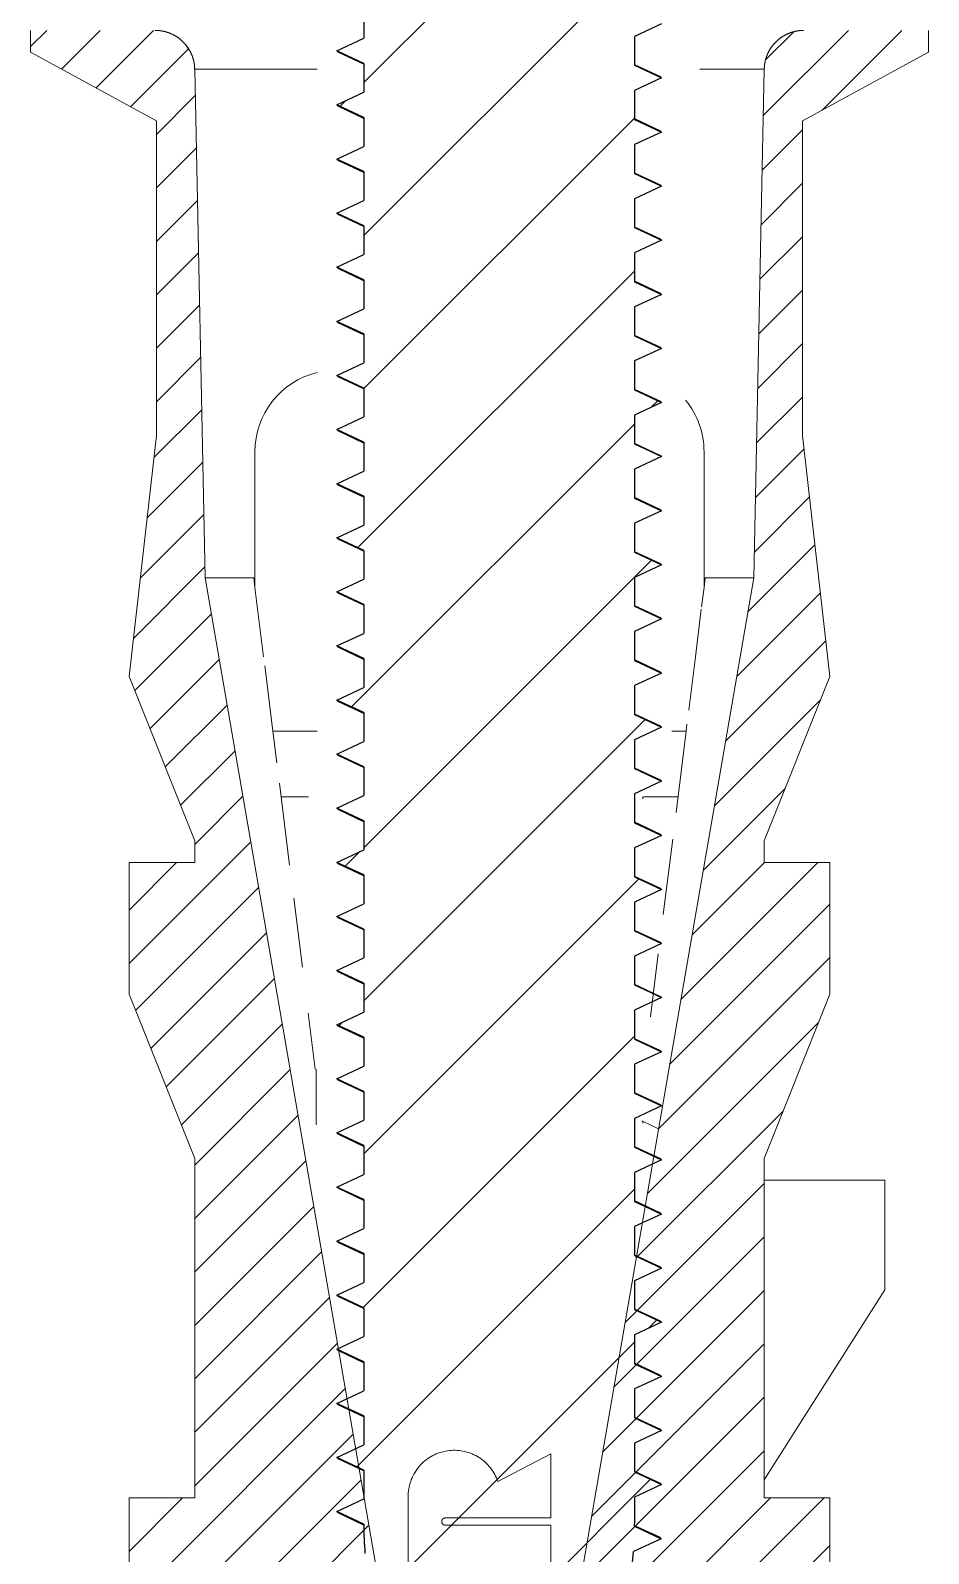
# Model space of a CAD drawing. Header units: millimetres. Extents: x 1338 to 1739, y -253 to 25.
# Drawn here: x 1409.17 to 1417.47, y -133.47 to -119.4 of the extents above; entities that cross this region are included whole.
import ezdxf

# ---------------------------------------------------------------- set-up
doc = ezdxf.new("R2010")
doc.units = ezdxf.units.MM
doc.layers.add('hatch', color=56, linetype='Continuous', lineweight=9)
doc.layers.add('part', color=7, linetype='Continuous', lineweight=20)

# ---------------------------------------------------------------- blocks, each defined once
blk = doc.blocks.new('*u39')
at = {"layer": 'hatch', "linetype": 'Continuous'}
h = blk.add_hatch(dxfattribs=at)
h.set_pattern_fill('DEFAULT__3', color=2, scale=0.34925, angle=45, style=0, pattern_type=0)
h.set_pattern_definition([(45, (-417.5015, -92.55667), (-0.24695704, 0.24695704), [])])
edge = h.paths.add_edge_path()
edge.add_line((0.999, -14.168), (2.573, -5.06))
edge.add_line((2.669, -0.357), (2.573, -5.06))
edge.add_spline(control_points=[(2.669, -0.357), (2.674, -0.147), (2.824, 0), (3.033, 0)], knot_values=[0, 0, 0, 0, 1, 1, 1, 1], weights=[1, 0.809532, 0.809532, 1], degree=3, periodic=0)
edge.add_line((3.033, 0), (4.187, 0))
edge.add_line((4.187, 0), (4.187, -0.202))
edge.add_line((4.187, -0.202), (3.023, -0.837))
edge.add_line((3.023, -3.744), (3.023, -0.837))
edge.add_line((3.276, -5.971), (3.023, -3.744))
edge.add_line((2.669, -7.489), (3.276, -5.971))
edge.add_line((2.669, -7.489), (2.669, -7.691))
edge.add_line((2.669, -7.691), (3.276, -7.691))
edge.add_line((3.276, -8.906), (3.276, -7.691))
edge.add_line((2.669, -10.424), (3.276, -8.906))
edge.add_line((2.669, -10.424), (2.669, -10.626))
edge.add_line((2.669, -10.626), (2.669, -13.396))
edge.add_line((2.669, -13.396), (2.669, -13.561))
edge.add_line((2.669, -13.561), (3.276, -13.561))
edge.add_line((3.276, -14.775), (3.276, -13.561))
edge.add_line((2.669, -16.293), (3.276, -14.775))
edge.add_line((2.669, -16.293), (2.669, -16.496))
edge.add_line((2.669, -16.496), (3.276, -16.496))
edge.add_line((3.276, -17.71), (3.276, -16.496))
edge.add_line((2.669, -19.228), (3.276, -17.71))
edge.add_line((2.669, -19.228), (2.669, -22.365))
edge.add_line((2.669, -22.365), (3.276, -22.365))
edge.add_line((3.276, -23.58), (3.276, -22.365))
edge.add_line((2.704, -25.009), (3.276, -23.58))
edge.add_line((2.704, -25.009), (3.273, -25.216))
edge.add_line((3.273, -25.216), (2.973, -26.919))
edge.add_line((2.973, -26.919), (2.973, -28.64))
edge.add_line((2.973, -28.64), (2.72, -30.056))
edge.add_line((1.354, -30.056), (2.72, -30.056))
edge.add_line((1.354, -30.056), (1.354, -31.068))
edge.add_line((1.354, -31.068), (0.848, -31.068))
edge.add_line((0.848, -30.056), (0.848, -31.068))
edge.add_line((0.848, -30.056), (0.979, -15.167))
edge.add_line((0.999, -14.168), (0.979, -15.167))
edge = h.paths.add_edge_path()
edge.add_line((-0.923, -14.168), (-2.497, -5.06))
edge.add_line((-0.923, -14.168), (-0.903, -15.167))
edge.add_line((-0.772, -30.056), (-0.903, -15.167))
edge.add_line((-0.772, -30.056), (-0.772, -31.068))
edge.add_line((-0.772, -31.068), (-1.278, -31.068))
edge.add_line((-1.278, -30.056), (-1.278, -31.068))
edge.add_line((-2.644, -30.056), (-1.278, -30.056))
edge.add_line((-2.897, -28.64), (-2.644, -30.056))
edge.add_line((-2.897, -26.919), (-2.897, -28.64))
edge.add_line((-3.197, -25.216), (-2.897, -26.919))
edge.add_line((-3.197, -25.216), (-2.629, -25.009))
edge.add_line((-2.629, -25.009), (-3.2, -23.58))
edge.add_line((-3.2, -23.58), (-3.2, -22.365))
edge.add_line((-3.2, -22.365), (-2.593, -22.365))
edge.add_line((-2.593, -22.365), (-2.593, -22.201))
edge.add_line((-2.593, -22.201), (-2.593, -19.43))
edge.add_line((-2.593, -19.43), (-2.593, -19.228))
edge.add_line((-2.593, -19.228), (-3.2, -17.71))
edge.add_line((-3.2, -17.71), (-3.2, -16.496))
edge.add_line((-3.2, -16.496), (-2.593, -16.496))
edge.add_line((-2.593, -16.496), (-2.593, -16.293))
edge.add_line((-2.593, -16.293), (-3.2, -14.775))
edge.add_line((-3.2, -14.775), (-3.2, -13.561))
edge.add_line((-3.2, -13.561), (-2.593, -13.561))
edge.add_line((-2.593, -13.561), (-2.593, -10.424))
edge.add_line((-2.593, -10.424), (-3.2, -8.906))
edge.add_line((-3.2, -8.906), (-3.2, -7.691))
edge.add_line((-3.2, -7.691), (-2.593, -7.691))
edge.add_line((-2.593, -7.691), (-2.593, -7.489))
edge.add_line((-2.593, -7.489), (-3.2, -5.971))
edge.add_line((-3.2, -5.971), (-2.947, -3.744))
edge.add_line((-2.947, -3.744), (-2.947, -0.837))
edge.add_line((-4.111, -0.202), (-2.947, -0.837))
edge.add_line((-4.111, -0.202), (-4.111, 0))
edge.add_line((-4.111, 0), (-2.958, 0))
edge.add_spline(control_points=[(-2.593, -0.357), (-2.598, -0.147), (-2.748, 0), (-2.958, 0)], knot_values=[0, 0, 0, 0, 1, 1, 1, 1], weights=[1, 0.809532, 0.809532, 1], degree=3, periodic=0)
edge.add_line((-2.593, -0.357), (-2.497, -5.06))
at = {"layer": 'part', "color": 7, "linetype": 'Continuous'}
for p, q in [((-4.111, -0.202), (-4.111, 0)), ((-4.111, -0.202), (-4.111, 0)), ((4.187, 0), (4.187, -0.202)), ((4.187, 0), (4.187, -0.202)), ((-4.111, -0.202), (-2.947, -0.837)), ((-4.111, -0.202), (-2.947, -0.837)), ((4.187, -0.202), (3.023, -0.837)), ((4.187, -0.202), (3.023, -0.837)), ((-2.593, -0.357), (-2.497, -5.06)), ((-1.462, -0.357), (-2.593, -0.357)), ((-2.593, -0.357), (-2.497, -5.06)), ((2.669, -0.357), (2.073, -0.357)), ((2.669, -0.357), (2.573, -5.06)), ((2.669, -0.357), (2.573, -5.06)), ((-2.947, -3.744), (-2.947, -0.837)), ((-2.947, -3.744), (-2.947, -0.837)), ((3.023, -3.744), (3.023, -0.837)), ((3.023, -3.744), (3.023, -0.837)), ((-3.2, -5.971), (-2.947, -3.744)), ((-3.2, -5.971), (-2.947, -3.744)), ((3.276, -5.971), (3.023, -3.744)), ((3.276, -5.971), (3.023, -3.744)), ((-2.037, -3.896), (-2.037, -5.147)), ((2.113, -5.147), (2.113, -3.896)), ((-0.923, -14.168), (-2.497, -5.06)), ((-2.047, -5.06), (-2.497, -5.06)), ((-0.923, -14.168), (-2.497, -5.06)), ((-2.037, -5.147), (-2.047, -5.06)), ((0.999, -14.168), (2.573, -5.06)), ((0.999, -14.168), (2.573, -5.06)), ((2.123, -5.06), (2.113, -5.147)), ((2.573, -5.06), (2.123, -5.06)), ((-1.957, -5.788), (-2.037, -5.147)), ((2.113, -5.147), (2.09, -5.327)), ((2.087, -5.35), (2.033, -5.788)), ((-1.944, -5.895), (-1.947, -5.872)), ((-1.871, -6.477), (-1.944, -5.895)), ((2.033, -5.788), (1.971, -6.282)), ((-2.593, -7.489), (-3.2, -5.971)), ((-2.593, -7.489), (-3.2, -5.971)), ((2.669, -7.489), (3.276, -5.971)), ((2.669, -7.489), (3.276, -5.971)), ((1.955, -6.412), (1.947, -6.477)), ((-1.835, -6.768), (-1.871, -6.477)), ((-1.871, -6.477), (-1.462, -6.477)), ((1.814, -6.477), (1.947, -6.477)), ((1.947, -6.477), (1.854, -7.227)), ((-1.717, -7.713), (-1.811, -6.958)), ((-1.795, -7.084), (-1.543, -7.084)), ((1.548, -7.084), (1.871, -7.084)), ((-2.593, -7.691), (-2.593, -7.489)), ((-2.593, -7.691), (-2.593, -7.489)), ((1.823, -7.473), (1.735, -8.171)), ((2.669, -7.489), (2.669, -7.691)), ((2.669, -7.489), (2.669, -7.691)), ((-3.2, -7.691), (-2.593, -7.691)), ((-3.2, -7.691), (-2.593, -7.691)), ((-3.2, -8.906), (-3.2, -7.691)), ((-3.2, -8.906), (-3.2, -7.691)), ((2.669, -7.691), (3.276, -7.691)), ((2.669, -7.691), (3.276, -7.691)), ((3.276, -8.906), (3.276, -7.691)), ((3.276, -8.906), (3.276, -7.691)), ((-1.598, -8.658), (-1.678, -8.02)), ((1.69, -8.535), (1.617, -9.115)), ((-2.593, -10.424), (-3.2, -8.906)), ((-2.593, -10.424), (-3.2, -8.906)), ((2.669, -10.424), (3.276, -8.906)), ((2.669, -10.424), (3.276, -8.906)), ((-1.479, -9.601), (-1.545, -9.083)), ((-1.472, -10.1), (-1.472, -9.6)), ((-1.472, -10.1), (-1.472, -9.6)), ((1.693, -10.151), (1.538, -10.077)), ((-2.593, -13.561), (-2.593, -10.424)), ((-2.593, -13.561), (-2.593, -10.424)), ((2.669, -10.424), (2.669, -13.561)), ((2.669, -10.424), (2.669, -10.626)), ((2.669, -10.626), (3.782, -10.626)), ((2.669, -10.626), (2.669, -13.396)), ((3.782, -11.638), (3.782, -10.626)), ((3.782, -11.638), (2.669, -13.396)), ((0.696, -13.156), (0.208, -13.411)), ((0.696, -13.747), (0.696, -13.156)), ((2.669, -13.396), (2.669, -13.561)), ((-3.2, -13.561), (-2.593, -13.561)), ((-3.2, -13.561), (-2.593, -13.561)), ((-3.2, -14.775), (-3.2, -13.561)), ((-3.2, -14.775), (-3.2, -13.561)), ((-0.62, -14.352), (-0.62, -13.587)), ((2.669, -13.561), (3.276, -13.561)), ((2.669, -13.561), (3.276, -13.561)), ((3.276, -14.775), (3.276, -13.561)), ((3.276, -14.775), (3.276, -13.561)), ((0.696, -13.747), (-0.278, -13.747)), ((0.696, -13.814), (-0.278, -13.814)), ((0.696, -14.352), (0.696, -13.814))]:
    blk.add_line(p, q, dxfattribs=at)
for points in [[(-0.62, -13.587), (-0.621, -13.569), (-0.621, -13.551), (-0.621, -13.533), (-0.62, -13.515), (-0.618, -13.497), (-0.616, -13.479), (-0.613, -13.462), (-0.609, -13.444), (-0.604, -13.427), (-0.598, -13.41), (-0.592, -13.393), (-0.585, -13.377), (-0.578, -13.36), (-0.57, -13.344), (-0.561, -13.329), (-0.551, -13.314), (-0.541, -13.299), (-0.53, -13.284), (-0.519, -13.271), (-0.507, -13.257), (-0.495, -13.244), (-0.481, -13.232), (-0.468, -13.22), (-0.454, -13.209), (-0.439, -13.199), (-0.425, -13.189), (-0.409, -13.179), (-0.394, -13.171), (-0.377, -13.163), (-0.361, -13.155), (-0.344, -13.149), (-0.328, -13.143), (-0.31, -13.138), (-0.293, -13.133), (-0.275, -13.129), (-0.258, -13.126), (-0.24, -13.124), (-0.222, -13.123), (-0.204, -13.122), (-0.186, -13.122), (-0.168, -13.123), (-0.15, -13.124), (-0.133, -13.126), (-0.115, -13.129), (-0.097, -13.133), (-0.08, -13.138), (-0.063, -13.143), (-0.046, -13.149), (-0.029, -13.156), (-0.013, -13.163), (0.003, -13.171), (0.019, -13.18), (0.034, -13.189), (0.049, -13.199), (0.063, -13.21), (0.077, -13.221), (0.091, -13.232), (0.104, -13.245), (0.116, -13.258), (0.128, -13.271), (0.14, -13.285), (0.15, -13.299), (0.161, -13.314), (0.17, -13.329), (0.179, -13.345), (0.187, -13.361), (0.195, -13.377), (0.202, -13.394), (0.208, -13.411)], [(-0.278, -13.814), (-0.279, -13.814), (-0.281, -13.814), (-0.282, -13.814), (-0.284, -13.814), (-0.285, -13.814), (-0.286, -13.813), (-0.288, -13.813), (-0.289, -13.812), (-0.29, -13.812), (-0.292, -13.811), (-0.293, -13.811), (-0.294, -13.81), (-0.295, -13.809), (-0.297, -13.809), (-0.298, -13.808), (-0.299, -13.807), (-0.3, -13.806), (-0.301, -13.805), (-0.302, -13.804), (-0.303, -13.803), (-0.304, -13.802), (-0.305, -13.801), (-0.306, -13.8), (-0.306, -13.799), (-0.307, -13.798), (-0.308, -13.796), (-0.308, -13.795), (-0.309, -13.794), (-0.309, -13.792), (-0.31, -13.791), (-0.31, -13.79), (-0.311, -13.788), (-0.311, -13.787), (-0.311, -13.786), (-0.311, -13.784), (-0.311, -13.783), (-0.311, -13.781), (-0.311, -13.78), (-0.311, -13.779), (-0.311, -13.777), (-0.311, -13.776), (-0.311, -13.775), (-0.311, -13.773), (-0.31, -13.772), (-0.31, -13.77), (-0.309, -13.769), (-0.309, -13.768), (-0.308, -13.767), (-0.308, -13.765), (-0.307, -13.764), (-0.306, -13.763), (-0.306, -13.762), (-0.305, -13.761), (-0.304, -13.759), (-0.303, -13.758), (-0.302, -13.757), (-0.301, -13.756), (-0.3, -13.755), (-0.299, -13.755), (-0.298, -13.754), (-0.297, -13.753), (-0.295, -13.752), (-0.294, -13.751), (-0.293, -13.751), (-0.292, -13.75), (-0.29, -13.75), (-0.289, -13.749), (-0.288, -13.749), (-0.286, -13.748), (-0.285, -13.748), (-0.284, -13.748), (-0.282, -13.748), (-0.281, -13.747), (-0.279, -13.747), (-0.278, -13.747)]]:
    blk.add_lwpolyline(points, dxfattribs=at)
for centre, radius, start, end in [((-2.958, -0.364), 0.364, 1.1714, 90), ((3.033, -0.364), 0.364, 90, 178.8286), ((-1.278, -3.896), 0.759, 104.1132, 180), ((1.354, -3.896), 0.759, 0, 39.1175)]:
    blk.add_arc(centre, radius, start, end, dxfattribs=at)
for points, start_tangent, end_tangent in [([(-2.593, -0.357), (-2.593, -0.353), (-2.594, -0.349), (-2.594, -0.345), (-2.594, -0.341), (-2.594, -0.337), (-2.595, -0.333), (-2.595, -0.329), (-2.595, -0.325), (-2.596, -0.32), (-2.596, -0.316), (-2.597, -0.312), (-2.598, -0.308), (-2.598, -0.304), (-2.599, -0.3), (-2.6, -0.296), (-2.601, -0.291), (-2.601, -0.287), (-2.602, -0.283), (-2.603, -0.279), (-2.604, -0.275), (-2.606, -0.271), (-2.607, -0.266), (-2.608, -0.262), (-2.609, -0.258), (-2.61, -0.254), (-2.612, -0.25), (-2.613, -0.246), (-2.615, -0.241), (-2.616, -0.237), (-2.618, -0.233), (-2.619, -0.229), (-2.621, -0.225), (-2.623, -0.221), (-2.625, -0.217), (-2.626, -0.213), (-2.628, -0.208), (-2.63, -0.204), (-2.632, -0.2), (-2.634, -0.196), (-2.636, -0.192), (-2.639, -0.188), (-2.641, -0.184), (-2.643, -0.18), (-2.645, -0.176), (-2.648, -0.173), (-2.65, -0.169), (-2.653, -0.165), (-2.655, -0.161), (-2.658, -0.157), (-2.661, -0.153), (-2.663, -0.15), (-2.666, -0.146), (-2.669, -0.142), (-2.672, -0.139), (-2.674, -0.135), (-2.677, -0.131), (-2.68, -0.128), (-2.683, -0.124), (-2.687, -0.121), (-2.69, -0.117), (-2.693, -0.114), (-2.696, -0.111), (-2.699, -0.107), (-2.703, -0.104), (-2.706, -0.101), (-2.709, -0.098), (-2.713, -0.095), (-2.716, -0.091), (-2.72, -0.088), (-2.723, -0.085), (-2.727, -0.082), (-2.73, -0.079), (-2.734, -0.077), (-2.738, -0.074), (-2.741, -0.071), (-2.745, -0.068), (-2.749, -0.066), (-2.753, -0.063), (-2.757, -0.06), (-2.76, -0.058), (-2.764, -0.055), (-2.768, -0.053), (-2.772, -0.051), (-2.776, -0.048), (-2.78, -0.046), (-2.784, -0.044), (-2.788, -0.042), (-2.792, -0.04), (-2.796, -0.038), (-2.8, -0.036), (-2.804, -0.034), (-2.808, -0.032), (-2.813, -0.03), (-2.817, -0.028), (-2.821, -0.027), (-2.825, -0.025), (-2.829, -0.023), (-2.833, -0.022), (-2.837, -0.02), (-2.842, -0.019), (-2.846, -0.018), (-2.85, -0.016), (-2.854, -0.015), (-2.858, -0.014), (-2.863, -0.013), (-2.867, -0.011), (-2.871, -0.01), (-2.875, -0.009), (-2.879, -0.008), (-2.884, -0.008), (-2.888, -0.007), (-2.892, -0.006), (-2.896, -0.005), (-2.9, -0.005), (-2.905, -0.004), (-2.909, -0.003), (-2.913, -0.003), (-2.917, -0.002), (-2.921, -0.002), (-2.925, -0.001), (-2.929, -0.001), (-2.933, -0.001), (-2.937, -0.001), (-2.941, 0), (-2.946, 0), (-2.95, 0), (-2.954, 0), (-2.958, 0)], (-0.020443, 0.999791), (-1, 0)), ([(2.669, -0.357), (2.669, -0.353), (2.669, -0.349), (2.67, -0.345), (2.67, -0.341), (2.67, -0.337), (2.671, -0.333), (2.671, -0.329), (2.671, -0.325), (2.672, -0.32), (2.672, -0.316), (2.673, -0.312), (2.674, -0.308), (2.674, -0.304), (2.675, -0.3), (2.676, -0.296), (2.677, -0.291), (2.677, -0.287), (2.678, -0.283), (2.679, -0.279), (2.68, -0.275), (2.681, -0.271), (2.683, -0.266), (2.684, -0.262), (2.685, -0.258), (2.686, -0.254), (2.688, -0.25), (2.689, -0.246), (2.691, -0.241), (2.692, -0.237), (2.694, -0.233), (2.695, -0.229), (2.697, -0.225), (2.699, -0.221), (2.7, -0.217), (2.702, -0.213), (2.704, -0.208), (2.706, -0.204), (2.708, -0.2), (2.71, -0.196), (2.712, -0.192), (2.715, -0.188), (2.717, -0.184), (2.719, -0.18), (2.721, -0.176), (2.724, -0.173), (2.726, -0.169), (2.729, -0.165), (2.731, -0.161), (2.734, -0.157), (2.736, -0.153), (2.739, -0.15), (2.742, -0.146), (2.745, -0.142), (2.748, -0.139), (2.75, -0.135), (2.753, -0.131), (2.756, -0.128), (2.759, -0.124), (2.762, -0.121), (2.766, -0.117), (2.769, -0.114), (2.772, -0.111), (2.775, -0.107), (2.779, -0.104), (2.782, -0.101), (2.785, -0.098), (2.789, -0.095), (2.792, -0.091), (2.796, -0.088), (2.799, -0.085), (2.803, -0.082), (2.806, -0.079), (2.81, -0.077), (2.814, -0.074), (2.817, -0.071), (2.821, -0.068), (2.825, -0.066), (2.829, -0.063), (2.832, -0.06), (2.836, -0.058), (2.84, -0.055), (2.844, -0.053), (2.848, -0.051), (2.852, -0.048), (2.856, -0.046), (2.86, -0.044), (2.864, -0.042), (2.868, -0.04), (2.872, -0.038), (2.876, -0.036), (2.88, -0.034), (2.884, -0.032), (2.888, -0.03), (2.893, -0.028), (2.897, -0.027), (2.901, -0.025), (2.905, -0.023), (2.909, -0.022), (2.913, -0.02), (2.918, -0.019), (2.922, -0.018), (2.926, -0.016), (2.93, -0.015), (2.934, -0.014), (2.939, -0.013), (2.943, -0.011), (2.947, -0.01), (2.951, -0.009), (2.955, -0.008), (2.96, -0.008), (2.964, -0.007), (2.968, -0.006), (2.972, -0.005), (2.976, -0.005), (2.98, -0.004), (2.985, -0.003), (2.989, -0.003), (2.993, -0.002), (2.997, -0.002), (3.001, -0.001), (3.005, -0.001), (3.009, -0.001), (3.013, -0.001), (3.017, 0), (3.021, 0), (3.025, 0), (3.029, 0), (3.033, 0)], (0.020443, 0.999791), (1, 0)), ([(1.543, -7.087), (1.548, -7.1)], (0.593394, -0.804912), (0, -1)), ([(-1.472, -10.1), (-1.467, -10.113)], (0, -1), (0.593395, -0.804912)), ([(1.543, -10.087), (1.548, -10.1)], (0.593394, -0.804912), (0, -1))]:
    blk.add_spline(points, degree=3, dxfattribs=dict(at, start_tangent=start_tangent, end_tangent=end_tangent))

msp = doc.modelspace()

# ---------------------------------------------------------------- hatches: boundary and pattern name
at = {"linetype": 'Continuous'}
h = msp.add_hatch(dxfattribs=at)
h.set_pattern_fill('DEFAULT__3', color=2, angle=45, style=0, pattern_type=0)
h.set_pattern_definition([(45, (1173.496, -272.3641), (-0.7071068, 0.7071068), [])])
edge = h.paths.add_edge_path()
edge.add_line((1416.899, -116.296), (1414.917, -116.296))
edge.add_line((1414.917, -116.296), (1414.999, -116.335))
edge.add_line((1414.999, -116.335), (1414.749, -116.451))
edge.add_line((1414.749, -116.451), (1414.749, -116.718))
edge.add_line((1414.749, -116.718), (1414.999, -116.835))
edge.add_line((1414.999, -116.835), (1414.749, -116.951))
edge.add_line((1414.749, -116.951), (1414.749, -117.218))
edge.add_line((1414.749, -117.218), (1414.999, -117.335))
edge.add_line((1414.999, -117.335), (1414.749, -117.451))
edge.add_line((1414.749, -117.451), (1414.749, -117.718))
edge.add_line((1414.749, -117.718), (1414.999, -117.835))
edge.add_line((1414.999, -117.835), (1414.749, -117.951))
edge.add_line((1414.749, -117.951), (1414.749, -118.218))
edge.add_line((1414.749, -118.218), (1414.999, -118.335))
edge.add_line((1414.999, -118.335), (1414.749, -118.451))
edge.add_line((1414.749, -118.451), (1414.749, -118.718))
edge.add_line((1414.749, -118.718), (1414.999, -118.835))
edge.add_line((1414.999, -118.835), (1414.749, -118.951))
edge.add_line((1414.749, -118.951), (1414.749, -119.218))
edge.add_line((1414.749, -119.218), (1414.999, -119.335))
edge.add_line((1414.999, -119.335), (1414.749, -119.451))
edge.add_line((1414.749, -119.451), (1414.749, -119.718))
edge.add_line((1414.749, -119.718), (1414.999, -119.835))
edge.add_line((1414.999, -119.835), (1414.749, -119.951))
edge.add_line((1414.749, -119.951), (1414.749, -120.218))
edge.add_line((1414.749, -120.218), (1414.999, -120.335))
edge.add_line((1414.999, -120.335), (1414.749, -120.451))
edge.add_line((1414.749, -120.451), (1414.749, -120.718))
edge.add_line((1414.749, -120.718), (1414.999, -120.835))
edge.add_line((1414.999, -120.835), (1414.749, -120.951))
edge.add_line((1414.749, -120.951), (1414.749, -121.218))
edge.add_line((1414.749, -121.218), (1414.999, -121.335))
edge.add_line((1414.999, -121.335), (1414.749, -121.451))
edge.add_line((1414.749, -121.451), (1414.749, -121.718))
edge.add_line((1414.749, -121.718), (1414.999, -121.835))
edge.add_line((1414.999, -121.835), (1414.749, -121.951))
edge.add_line((1414.749, -121.951), (1414.749, -122.218))
edge.add_line((1414.749, -122.218), (1414.999, -122.335))
edge.add_line((1414.999, -122.335), (1414.749, -122.451))
edge.add_line((1414.749, -122.451), (1414.749, -122.718))
edge.add_line((1414.749, -122.718), (1414.999, -122.835))
edge.add_line((1414.999, -122.835), (1414.749, -122.951))
edge.add_line((1414.749, -122.951), (1414.749, -123.218))
edge.add_line((1414.749, -123.218), (1414.999, -123.335))
edge.add_line((1414.999, -123.335), (1414.749, -123.451))
edge.add_line((1414.749, -123.451), (1414.749, -123.718))
edge.add_line((1414.749, -123.718), (1414.999, -123.835))
edge.add_line((1414.999, -123.835), (1414.749, -123.951))
edge.add_line((1414.749, -123.951), (1414.749, -124.218))
edge.add_line((1414.749, -124.218), (1414.999, -124.335))
edge.add_line((1414.999, -124.335), (1414.749, -124.451))
edge.add_line((1414.749, -124.451), (1414.749, -124.718))
edge.add_line((1414.749, -124.718), (1414.999, -124.835))
edge.add_line((1414.999, -124.835), (1414.749, -124.951))
edge.add_line((1414.749, -124.951), (1414.749, -125.218))
edge.add_line((1414.749, -125.218), (1414.999, -125.335))
edge.add_line((1414.999, -125.335), (1414.749, -125.451))
edge.add_line((1414.749, -125.451), (1414.749, -125.718))
edge.add_line((1414.749, -125.718), (1414.999, -125.835))
edge.add_line((1414.999, -125.835), (1414.749, -125.951))
edge.add_line((1414.749, -125.951), (1414.749, -126.218))
edge.add_line((1414.749, -126.218), (1414.999, -126.335))
edge.add_line((1414.999, -126.335), (1414.749, -126.451))
edge.add_line((1414.749, -126.451), (1414.749, -126.718))
edge.add_line((1414.749, -126.718), (1414.999, -126.835))
edge.add_line((1414.999, -126.835), (1414.749, -126.951))
edge.add_line((1414.749, -126.951), (1414.749, -127.218))
edge.add_line((1414.749, -127.218), (1414.999, -127.335))
edge.add_line((1414.999, -127.335), (1414.749, -127.451))
edge.add_line((1414.749, -127.451), (1414.749, -127.718))
edge.add_line((1414.749, -127.718), (1414.999, -127.835))
edge.add_line((1414.999, -127.835), (1414.749, -127.951))
edge.add_line((1414.749, -127.951), (1414.749, -128.218))
edge.add_line((1414.749, -128.218), (1414.999, -128.335))
edge.add_line((1414.999, -128.335), (1414.749, -128.451))
edge.add_line((1414.749, -128.451), (1414.749, -128.718))
edge.add_line((1414.749, -128.718), (1414.999, -128.835))
edge.add_line((1414.999, -128.835), (1414.749, -128.951))
edge.add_line((1414.749, -128.951), (1414.749, -129.218))
edge.add_line((1414.749, -129.218), (1414.999, -129.335))
edge.add_line((1414.999, -129.335), (1414.749, -129.451))
edge.add_line((1414.749, -129.451), (1414.749, -129.718))
edge.add_line((1414.749, -129.718), (1414.999, -129.835))
edge.add_line((1414.999, -129.835), (1414.749, -129.951))
edge.add_line((1414.749, -129.951), (1414.749, -130.218))
edge.add_line((1414.749, -130.218), (1414.999, -130.335))
edge.add_line((1414.999, -130.335), (1414.749, -130.451))
edge.add_line((1414.749, -130.451), (1414.749, -130.718))
edge.add_line((1414.749, -130.718), (1414.999, -130.835))
edge.add_line((1414.999, -130.835), (1414.749, -130.951))
edge.add_line((1414.749, -130.951), (1414.749, -131.218))
edge.add_line((1414.749, -131.218), (1414.999, -131.335))
edge.add_line((1414.999, -131.335), (1414.749, -131.451))
edge.add_line((1414.749, -131.451), (1414.749, -131.718))
edge.add_line((1414.749, -131.718), (1414.999, -131.835))
edge.add_line((1414.999, -131.835), (1414.749, -131.951))
edge.add_line((1414.749, -131.951), (1414.749, -132.218))
edge.add_line((1414.749, -132.218), (1414.999, -132.335))
edge.add_line((1414.999, -132.335), (1414.749, -132.451))
edge.add_line((1414.749, -132.451), (1414.749, -132.718))
edge.add_line((1414.749, -132.718), (1414.999, -132.835))
edge.add_line((1414.999, -132.835), (1414.749, -132.951))
edge.add_line((1414.749, -132.951), (1414.749, -133.196))
edge.add_arc((1411.101, -133.196), 3.648, 359.6413, 359.9998)
edge.add_line((1414.749, -133.219), (1414.996, -133.335))
edge.add_line((1414.996, -133.335), (1414.74, -133.454))
edge.add_arc((1410.777, -133.18), 3.973, 352.1025, 356.0377)
edge.add_line((1414.712, -133.725), (1414.946, -133.835))
edge.add_line((1414.946, -133.835), (1414.672, -133.962))
edge.add_arc((1410.422, -133.121), 4.332, 345.1526, 348.8068)
edge.add_line((1414.61, -134.231), (1414.831, -134.335))
edge.add_line((1414.831, -134.335), (1414.539, -134.471))
edge.add_arc((1410.218, -133.063), 4.544, 338.3864, 341.9517)
edge.add_line((1414.443, -134.737), (1414.653, -134.835))
edge.add_line((1414.653, -134.835), (1414.338, -134.982))
edge.add_arc((1410.213, -133.063), 4.55, 331.3781, 335.0545)
edge.add_line((1414.206, -135.242), (1414.404, -135.335))
edge.add_line((1414.404, -135.335), (1414.056, -135.497))
edge.add_spline(control_points=[(1414.056, -135.497), (1413.894, -135.752), (1413.707, -135.988), (1413.499, -136.196)], knot_values=[0, 0, 0, 0, 1, 1, 1, 1], degree=3, periodic=0)
edge.add_spline(control_points=[(1413.499, -136.196), (1413.222, -135.92), (1412.983, -135.594), (1412.789, -135.238)], knot_values=[0, 0, 0, 0, 1, 1, 1, 1], degree=3, periodic=0)
edge.add_line((1412.789, -135.238), (1412.459, -135.085))
edge.add_line((1412.459, -135.085), (1412.664, -134.989))
edge.add_arc((1416.809, -133.051), 4.576, 201.4632, 205.0563)
edge.add_line((1412.55, -134.726), (1412.247, -134.585))
edge.add_line((1412.247, -134.585), (1412.463, -134.484))
edge.add_arc((1416.7, -133.089), 4.461, 194.6431, 198.2289)
edge.add_line((1412.384, -134.216), (1412.101, -134.085))
edge.add_line((1412.101, -134.085), (1412.329, -133.978))
edge.add_arc((1416.413, -133.154), 4.166, 187.6488, 191.4188)
edge.add_line((1412.284, -133.708), (1412.019, -133.585))
edge.add_line((1412.019, -133.585), (1412.259, -133.472))
edge.add_arc((1416.009, -133.195), 3.76, 180.0982, 184.2361)
edge.add_line((1412.249, -133.201), (1411.999, -133.085))
edge.add_line((1411.999, -133.085), (1412.249, -132.968))
edge.add_line((1412.249, -132.701), (1412.249, -132.968))
edge.add_line((1412.249, -132.701), (1411.999, -132.585))
edge.add_line((1411.999, -132.585), (1412.249, -132.468))
edge.add_line((1412.249, -132.201), (1412.249, -132.468))
edge.add_line((1412.249, -132.201), (1411.999, -132.085))
edge.add_line((1411.999, -132.085), (1412.249, -131.968))
edge.add_line((1412.249, -131.701), (1412.249, -131.968))
edge.add_line((1412.249, -131.701), (1411.999, -131.585))
edge.add_line((1411.999, -131.585), (1412.249, -131.468))
edge.add_line((1412.249, -131.201), (1412.249, -131.468))
edge.add_line((1412.249, -131.201), (1411.999, -131.085))
edge.add_line((1411.999, -131.085), (1412.249, -130.968))
edge.add_line((1412.249, -130.701), (1412.249, -130.968))
edge.add_line((1412.249, -130.701), (1411.999, -130.585))
edge.add_line((1411.999, -130.585), (1412.249, -130.468))
edge.add_line((1412.249, -130.201), (1412.249, -130.468))
edge.add_line((1412.249, -130.201), (1411.999, -130.085))
edge.add_line((1411.999, -130.085), (1412.249, -129.968))
edge.add_line((1412.249, -129.701), (1412.249, -129.968))
edge.add_line((1412.249, -129.701), (1411.999, -129.585))
edge.add_line((1411.999, -129.585), (1412.249, -129.468))
edge.add_line((1412.249, -129.201), (1412.249, -129.468))
edge.add_line((1412.249, -129.201), (1411.999, -129.085))
edge.add_line((1411.999, -129.085), (1412.249, -128.968))
edge.add_line((1412.249, -128.701), (1412.249, -128.968))
edge.add_line((1412.249, -128.701), (1411.999, -128.585))
edge.add_line((1411.999, -128.585), (1412.249, -128.468))
edge.add_line((1412.249, -128.201), (1412.249, -128.468))
edge.add_line((1412.249, -128.201), (1411.999, -128.085))
edge.add_line((1411.999, -128.085), (1412.249, -127.968))
edge.add_line((1412.249, -127.701), (1412.249, -127.968))
edge.add_line((1412.249, -127.701), (1411.999, -127.585))
edge.add_line((1411.999, -127.585), (1412.249, -127.468))
edge.add_line((1412.249, -127.201), (1412.249, -127.468))
edge.add_line((1412.249, -127.201), (1411.999, -127.085))
edge.add_line((1411.999, -127.085), (1412.249, -126.968))
edge.add_line((1412.249, -126.701), (1412.249, -126.968))
edge.add_line((1412.249, -126.701), (1411.999, -126.585))
edge.add_line((1411.999, -126.585), (1412.249, -126.468))
edge.add_line((1412.249, -126.201), (1412.249, -126.468))
edge.add_line((1412.249, -126.201), (1411.999, -126.085))
edge.add_line((1411.999, -126.085), (1412.249, -125.968))
edge.add_line((1412.249, -125.701), (1412.249, -125.968))
edge.add_line((1412.249, -125.701), (1411.999, -125.585))
edge.add_line((1411.999, -125.585), (1412.249, -125.468))
edge.add_line((1412.249, -125.201), (1412.249, -125.468))
edge.add_line((1412.249, -125.201), (1411.999, -125.085))
edge.add_line((1411.999, -125.085), (1412.249, -124.968))
edge.add_line((1412.249, -124.701), (1412.249, -124.968))
edge.add_line((1412.249, -124.701), (1411.999, -124.585))
edge.add_line((1411.999, -124.585), (1412.249, -124.468))
edge.add_line((1412.249, -124.201), (1412.249, -124.468))
edge.add_line((1412.249, -124.201), (1411.999, -124.085))
edge.add_line((1411.999, -124.085), (1412.249, -123.968))
edge.add_line((1412.249, -123.701), (1412.249, -123.968))
edge.add_line((1412.249, -123.701), (1411.999, -123.585))
edge.add_line((1411.999, -123.585), (1412.249, -123.468))
edge.add_line((1412.249, -123.201), (1412.249, -123.468))
edge.add_line((1412.249, -123.201), (1411.999, -123.085))
edge.add_line((1411.999, -123.085), (1412.249, -122.968))
edge.add_line((1412.249, -122.701), (1412.249, -122.968))
edge.add_line((1412.249, -122.701), (1411.999, -122.585))
edge.add_line((1411.999, -122.585), (1412.249, -122.468))
edge.add_line((1412.249, -122.201), (1412.249, -122.468))
edge.add_line((1412.249, -122.201), (1411.999, -122.085))
edge.add_line((1411.999, -122.085), (1412.249, -121.968))
edge.add_line((1412.249, -121.701), (1412.249, -121.968))
edge.add_line((1412.249, -121.701), (1411.999, -121.585))
edge.add_line((1411.999, -121.585), (1412.249, -121.468))
edge.add_line((1412.249, -121.201), (1412.249, -121.468))
edge.add_line((1412.249, -121.201), (1411.999, -121.085))
edge.add_line((1411.999, -121.085), (1412.249, -120.968))
edge.add_line((1412.249, -120.701), (1412.249, -120.968))
edge.add_line((1412.249, -120.701), (1411.999, -120.585))
edge.add_line((1411.999, -120.585), (1412.249, -120.468))
edge.add_line((1412.249, -120.201), (1412.249, -120.468))
edge.add_line((1412.249, -120.201), (1411.999, -120.085))
edge.add_line((1411.999, -120.085), (1412.249, -119.968))
edge.add_line((1412.249, -119.701), (1412.249, -119.968))
edge.add_line((1412.249, -119.701), (1411.999, -119.585))
edge.add_line((1411.999, -119.585), (1412.249, -119.468))
edge.add_line((1412.249, -119.201), (1412.249, -119.468))
edge.add_line((1412.249, -119.201), (1411.999, -119.085))
edge.add_line((1411.999, -119.085), (1412.249, -118.968))
edge.add_line((1412.249, -118.701), (1412.249, -118.968))
edge.add_line((1412.249, -118.701), (1411.999, -118.585))
edge.add_line((1411.999, -118.585), (1412.249, -118.468))
edge.add_line((1412.249, -118.201), (1412.249, -118.468))
edge.add_line((1412.249, -118.201), (1411.999, -118.085))
edge.add_line((1411.999, -118.085), (1412.249, -117.968))
edge.add_line((1412.249, -117.701), (1412.249, -117.968))
edge.add_line((1412.249, -117.701), (1411.999, -117.585))
edge.add_line((1411.999, -117.585), (1412.249, -117.468))
edge.add_line((1412.249, -117.201), (1412.249, -117.468))
edge.add_line((1412.249, -117.201), (1411.999, -117.085))
edge.add_line((1411.999, -117.085), (1412.249, -116.968))
edge.add_line((1412.249, -116.701), (1412.249, -116.968))
edge.add_line((1412.249, -116.701), (1411.999, -116.585))
edge.add_line((1411.999, -116.585), (1412.249, -116.468))
edge.add_line((1412.249, -116.296), (1412.249, -116.468))
edge.add_line((1412.249, -116.296), (1410.099, -116.296))
edge.add_spline(control_points=[(1409.999, -116.196), (1409.999, -116.255), (1410.04, -116.296), (1410.099, -116.296)], knot_values=[0, 0, 0, 0, 1, 1, 1, 1], weights=[1, 0.804738, 0.804738, 1], degree=3, periodic=0)
edge.add_line((1409.999, -115.896), (1409.999, -116.196))
edge.add_spline(control_points=[(1410.099, -115.796), (1410.04, -115.796), (1409.999, -115.838), (1409.999, -115.896)], knot_values=[0, 0, 0, 0, 1, 1, 1, 1], weights=[1, 0.804738, 0.804738, 1], degree=3, periodic=0)
edge.add_line((1410.727, -115.796), (1410.099, -115.796))
edge.add_spline(control_points=[(1410.727, -115.796), (1410.804, -115.796), (1410.876, -115.768), (1410.933, -115.715)], knot_values=[0, 0, 0, 0, 1, 1, 1, 1], weights=[1, 0.952986, 0.952986, 1], degree=3, periodic=0)
edge.add_spline(control_points=[(1411.138, -115.535), (1411.067, -115.593), (1410.999, -115.652), (1410.933, -115.715)], knot_values=[0, 0, 0, 0, 1, 1, 1, 1], weights=[1, 0.999558, 0.999558, 1], degree=3, periodic=0)
edge.add_spline(control_points=[(1411.138, -115.535), (1411.885, -115.852), (1412.738, -115.996), (1413.498, -115.996)], knot_values=[0, 0, 0, 0, 1, 1, 1, 1], degree=3, periodic=0)
edge.add_spline(control_points=[(1413.499, -115.996), (1414.26, -115.996), (1415.113, -115.852), (1415.86, -115.535)], knot_values=[0, 0, 0, 0, 1, 1, 1, 1], degree=3, periodic=0)
edge.add_spline(control_points=[(1415.86, -115.535), (1415.93, -115.593), (1415.999, -115.652), (1416.065, -115.715)], knot_values=[0, 0, 0, 0, 1, 1, 1, 1], weights=[1, 0.999558, 0.999558, 1], degree=3, periodic=0)
edge.add_spline(control_points=[(1416.271, -115.796), (1416.193, -115.796), (1416.121, -115.768), (1416.065, -115.715)], knot_values=[0, 0, 0, 0, 1, 1, 1, 1], weights=[1, 0.952986, 0.952986, 1], degree=3, periodic=0)
edge.add_line((1416.899, -115.796), (1416.271, -115.796))
edge.add_spline(control_points=[(1416.899, -115.796), (1416.957, -115.796), (1416.999, -115.838), (1416.999, -115.896)], knot_values=[0, 0, 0, 0, 1, 1, 1, 1], weights=[1, 0.804738, 0.804738, 1], degree=3, periodic=0)
edge.add_line((1416.999, -115.896), (1416.999, -116.196))
edge.add_spline(control_points=[(1416.999, -116.196), (1416.999, -116.255), (1416.957, -116.296), (1416.899, -116.296)], knot_values=[0, 0, 0, 0, 1, 1, 1, 1], weights=[1, 0.804738, 0.804738, 1], degree=3, periodic=0)

# ---------------------------------------------------------------- linework, layer by layer
at = {"color": 7, "linetype": 'Continuous'}
for p, q in [((1412.249, -119.201), (1412.249, -119.468)), ((1412.249, -119.201), (1412.249, -119.468)), ((1414.999, -119.335), (1414.749, -119.451)), ((1414.999, -119.335), (1414.749, -119.451)), ((1411.999, -119.585), (1412.249, -119.468)), ((1411.999, -119.585), (1412.249, -119.468)), ((1414.749, -119.451), (1414.749, -119.718)), ((1414.749, -119.451), (1414.749, -119.718)), ((1412.249, -119.701), (1411.999, -119.585)), ((1412.008, -119.594), (1411.999, -119.585)), ((1412.249, -119.701), (1411.999, -119.585)), ((1412.008, -119.594), (1412.247, -119.706)), ((1412.249, -119.701), (1412.249, -119.968)), ((1412.249, -119.701), (1412.249, -119.968)), ((1414.749, -119.718), (1414.999, -119.835)), ((1414.749, -119.718), (1414.999, -119.835)), ((1414.989, -119.826), (1414.751, -119.714)), ((1414.999, -119.835), (1414.749, -119.951)), ((1414.999, -119.835), (1414.749, -119.951)), ((1414.999, -119.835), (1414.989, -119.826)), ((1411.999, -120.085), (1412.249, -119.968)), ((1411.999, -120.085), (1412.249, -119.968)), ((1414.749, -119.951), (1414.749, -120.218)), ((1414.749, -119.951), (1414.749, -120.218)), ((1412.249, -120.201), (1411.999, -120.085)), ((1412.008, -120.094), (1411.999, -120.085)), ((1412.249, -120.201), (1411.999, -120.085)), ((1412.008, -120.094), (1412.247, -120.206)), ((1412.249, -120.201), (1412.249, -120.468)), ((1412.249, -120.201), (1412.249, -120.468)), ((1414.749, -120.218), (1414.999, -120.335)), ((1414.749, -120.218), (1414.999, -120.335)), ((1414.999, -120.335), (1414.749, -120.451)), ((1414.999, -120.335), (1414.749, -120.451)), ((1414.989, -120.326), (1414.751, -120.214)), ((1414.999, -120.335), (1414.989, -120.326)), ((1411.999, -120.585), (1412.249, -120.468)), ((1411.999, -120.585), (1412.249, -120.468)), ((1414.749, -120.451), (1414.749, -120.718)), ((1414.749, -120.451), (1414.749, -120.718)), ((1412.249, -120.701), (1411.999, -120.585)), ((1412.008, -120.594), (1411.999, -120.585)), ((1412.249, -120.701), (1411.999, -120.585)), ((1412.008, -120.594), (1412.247, -120.706)), ((1412.249, -120.701), (1412.249, -120.968)), ((1412.249, -120.701), (1412.249, -120.968)), ((1414.749, -120.718), (1414.999, -120.835)), ((1414.749, -120.718), (1414.999, -120.835)), ((1414.989, -120.826), (1414.751, -120.714)), ((1414.999, -120.835), (1414.749, -120.951)), ((1414.999, -120.835), (1414.749, -120.951)), ((1414.999, -120.835), (1414.989, -120.826)), ((1411.999, -121.085), (1412.249, -120.968)), ((1411.999, -121.085), (1412.249, -120.968)), ((1414.749, -120.951), (1414.749, -121.218)), ((1414.749, -120.951), (1414.749, -121.218)), ((1412.249, -121.201), (1411.999, -121.085)), ((1412.008, -121.094), (1411.999, -121.085)), ((1412.249, -121.201), (1411.999, -121.085)), ((1412.008, -121.094), (1412.247, -121.206)), ((1412.249, -121.201), (1412.249, -121.468)), ((1412.249, -121.201), (1412.249, -121.468)), ((1414.749, -121.218), (1414.999, -121.335)), ((1414.749, -121.218), (1414.999, -121.335)), ((1414.999, -121.335), (1414.749, -121.451)), ((1414.999, -121.335), (1414.749, -121.451)), ((1414.989, -121.326), (1414.751, -121.214)), ((1414.999, -121.335), (1414.989, -121.326)), ((1411.999, -121.585), (1412.249, -121.468)), ((1411.999, -121.585), (1412.249, -121.468)), ((1414.749, -121.451), (1414.749, -121.718)), ((1414.749, -121.451), (1414.749, -121.718)), ((1412.249, -121.701), (1411.999, -121.585)), ((1412.008, -121.594), (1411.999, -121.585)), ((1412.249, -121.701), (1411.999, -121.585)), ((1412.008, -121.594), (1412.247, -121.706)), ((1412.249, -121.701), (1412.249, -121.968)), ((1412.249, -121.701), (1412.249, -121.968)), ((1414.749, -121.718), (1414.999, -121.835)), ((1414.749, -121.718), (1414.999, -121.835)), ((1414.989, -121.826), (1414.751, -121.714)), ((1414.999, -121.835), (1414.749, -121.951)), ((1414.999, -121.835), (1414.749, -121.951)), ((1414.999, -121.835), (1414.989, -121.826)), ((1411.999, -122.085), (1412.249, -121.968)), ((1411.999, -122.085), (1412.249, -121.968)), ((1414.749, -121.951), (1414.749, -122.218)), ((1414.749, -121.951), (1414.749, -122.218)), ((1412.249, -122.201), (1411.999, -122.085)), ((1412.008, -122.094), (1411.999, -122.085)), ((1412.249, -122.201), (1411.999, -122.085)), ((1412.008, -122.094), (1412.247, -122.206)), ((1412.249, -122.201), (1412.249, -122.468)), ((1412.249, -122.201), (1412.249, -122.468)), ((1414.749, -122.218), (1414.999, -122.335)), ((1414.749, -122.218), (1414.999, -122.335)), ((1414.989, -122.326), (1414.751, -122.214)), ((1414.999, -122.335), (1414.749, -122.451)), ((1414.999, -122.335), (1414.749, -122.451)), ((1414.749, -122.451), (1414.749, -122.718)), ((1414.749, -122.451), (1414.749, -122.718)), ((1414.999, -122.335), (1414.989, -122.326)), ((1411.999, -122.585), (1412.249, -122.468)), ((1411.999, -122.585), (1412.249, -122.468)), ((1412.249, -122.701), (1411.999, -122.585)), ((1412.008, -122.594), (1411.999, -122.585)), ((1412.249, -122.701), (1411.999, -122.585)), ((1412.008, -122.594), (1412.247, -122.706)), ((1412.249, -122.701), (1412.249, -122.968)), ((1412.249, -122.701), (1412.249, -122.968)), ((1414.749, -122.718), (1414.999, -122.835)), ((1414.749, -122.718), (1414.999, -122.835)), ((1414.989, -122.826), (1414.751, -122.714)), ((1414.999, -122.835), (1414.749, -122.951)), ((1414.999, -122.835), (1414.749, -122.951)), ((1414.999, -122.835), (1414.989, -122.826)), ((1411.999, -123.085), (1412.249, -122.968)), ((1411.999, -123.085), (1412.249, -122.968)), ((1414.749, -122.951), (1414.749, -123.218)), ((1414.749, -122.951), (1414.749, -123.218)), ((1412.249, -123.201), (1411.999, -123.085)), ((1412.008, -123.094), (1411.999, -123.085)), ((1412.249, -123.201), (1411.999, -123.085)), ((1412.008, -123.094), (1412.247, -123.206)), ((1412.249, -123.201), (1412.249, -123.468)), ((1412.249, -123.201), (1412.249, -123.468)), ((1414.749, -123.218), (1414.999, -123.335)), ((1414.749, -123.218), (1414.999, -123.335)), ((1414.989, -123.326), (1414.751, -123.214)), ((1414.999, -123.335), (1414.749, -123.451)), ((1414.999, -123.335), (1414.749, -123.451)), ((1414.999, -123.335), (1414.989, -123.326)), ((1411.999, -123.585), (1412.249, -123.468)), ((1411.999, -123.585), (1412.249, -123.468)), ((1412.249, -123.701), (1411.999, -123.585)), ((1412.008, -123.594), (1411.999, -123.585)), ((1412.249, -123.701), (1411.999, -123.585)), ((1414.749, -123.451), (1414.749, -123.718)), ((1414.749, -123.451), (1414.749, -123.718)), ((1412.008, -123.594), (1412.247, -123.706)), ((1412.249, -123.701), (1412.249, -123.968)), ((1412.249, -123.701), (1412.249, -123.968)), ((1414.749, -123.718), (1414.999, -123.835)), ((1414.749, -123.718), (1414.999, -123.835)), ((1414.989, -123.826), (1414.751, -123.714)), ((1414.999, -123.835), (1414.749, -123.951)), ((1414.999, -123.835), (1414.749, -123.951)), ((1414.999, -123.835), (1414.989, -123.826)), ((1411.999, -124.085), (1412.249, -123.968)), ((1411.999, -124.085), (1412.249, -123.968)), ((1414.749, -123.951), (1414.749, -124.218)), ((1414.749, -123.951), (1414.749, -124.218)), ((1412.249, -124.201), (1411.999, -124.085)), ((1412.008, -124.094), (1411.999, -124.085)), ((1412.249, -124.201), (1411.999, -124.085)), ((1412.008, -124.094), (1412.247, -124.206)), ((1412.249, -124.201), (1412.249, -124.468)), ((1412.249, -124.201), (1412.249, -124.468)), ((1414.749, -124.218), (1414.999, -124.335)), ((1414.749, -124.218), (1414.999, -124.335)), ((1414.989, -124.326), (1414.751, -124.214)), ((1414.999, -124.335), (1414.749, -124.451)), ((1414.999, -124.335), (1414.749, -124.451)), ((1414.999, -124.335), (1414.989, -124.326)), ((1411.999, -124.585), (1412.249, -124.468)), ((1411.999, -124.585), (1412.249, -124.468)), ((1414.749, -124.451), (1414.749, -124.718)), ((1414.749, -124.451), (1414.749, -124.718)), ((1412.249, -124.701), (1411.999, -124.585)), ((1412.008, -124.594), (1411.999, -124.585)), ((1412.249, -124.701), (1411.999, -124.585)), ((1412.008, -124.594), (1412.247, -124.706)), ((1412.249, -124.701), (1412.249, -124.968)), ((1412.249, -124.701), (1412.249, -124.968)), ((1414.989, -124.826), (1414.751, -124.714)), ((1414.749, -124.718), (1414.999, -124.835)), ((1414.749, -124.718), (1414.999, -124.835)), ((1414.999, -124.835), (1414.749, -124.951)), ((1414.999, -124.835), (1414.749, -124.951)), ((1414.999, -124.835), (1414.989, -124.826)), ((1411.999, -125.085), (1412.249, -124.968)), ((1411.999, -125.085), (1412.249, -124.968)), ((1414.749, -124.951), (1414.749, -125.218)), ((1414.749, -124.951), (1414.749, -125.218)), ((1412.249, -125.201), (1411.999, -125.085)), ((1412.008, -125.094), (1411.999, -125.085)), ((1412.249, -125.201), (1411.999, -125.085)), ((1412.008, -125.094), (1412.247, -125.206)), ((1412.249, -125.201), (1412.249, -125.468)), ((1412.249, -125.201), (1412.249, -125.468)), ((1414.749, -125.218), (1414.999, -125.335)), ((1414.749, -125.218), (1414.999, -125.335)), ((1414.989, -125.326), (1414.751, -125.214)), ((1414.999, -125.335), (1414.749, -125.451)), ((1414.999, -125.335), (1414.749, -125.451)), ((1414.999, -125.335), (1414.989, -125.326)), ((1411.999, -125.585), (1412.249, -125.468)), ((1411.999, -125.585), (1412.249, -125.468)), ((1414.749, -125.451), (1414.749, -125.718)), ((1414.749, -125.451), (1414.749, -125.718)), ((1412.249, -125.701), (1411.999, -125.585)), ((1412.008, -125.594), (1411.999, -125.585)), ((1412.249, -125.701), (1411.999, -125.585)), ((1412.008, -125.594), (1412.247, -125.706)), ((1412.249, -125.701), (1412.249, -125.968)), ((1412.249, -125.701), (1412.249, -125.968)), ((1414.749, -125.718), (1414.999, -125.835)), ((1414.749, -125.718), (1414.999, -125.835)), ((1414.999, -125.835), (1414.749, -125.951)), ((1414.999, -125.835), (1414.749, -125.951)), ((1414.989, -125.826), (1414.751, -125.714)), ((1414.999, -125.835), (1414.989, -125.826)), ((1411.999, -126.085), (1412.249, -125.968)), ((1411.999, -126.085), (1412.249, -125.968)), ((1414.749, -125.951), (1414.749, -126.218)), ((1414.749, -125.951), (1414.749, -126.218)), ((1412.249, -126.201), (1411.999, -126.085)), ((1412.008, -126.094), (1411.999, -126.085)), ((1412.249, -126.201), (1411.999, -126.085)), ((1412.008, -126.094), (1412.247, -126.206)), ((1412.249, -126.201), (1412.249, -126.468)), ((1412.249, -126.201), (1412.249, -126.468)), ((1414.749, -126.218), (1414.999, -126.335)), ((1414.749, -126.218), (1414.999, -126.335)), ((1414.989, -126.326), (1414.751, -126.214)), ((1414.999, -126.335), (1414.749, -126.451)), ((1414.999, -126.335), (1414.749, -126.451)), ((1414.999, -126.335), (1414.989, -126.326)), ((1411.999, -126.585), (1412.249, -126.468)), ((1411.999, -126.585), (1412.249, -126.468)), ((1414.749, -126.451), (1414.749, -126.718)), ((1414.749, -126.451), (1414.749, -126.718)), ((1412.249, -126.701), (1411.999, -126.585)), ((1412.008, -126.594), (1411.999, -126.585)), ((1412.249, -126.701), (1411.999, -126.585)), ((1412.008, -126.594), (1412.247, -126.706)), ((1412.249, -126.701), (1412.249, -126.968)), ((1412.249, -126.701), (1412.249, -126.968)), ((1414.749, -126.718), (1414.999, -126.835)), ((1414.749, -126.718), (1414.999, -126.835)), ((1414.989, -126.826), (1414.751, -126.714)), ((1414.999, -126.835), (1414.989, -126.826)), ((1414.999, -126.835), (1414.749, -126.951)), ((1414.999, -126.835), (1414.749, -126.951)), ((1414.749, -126.951), (1414.749, -127.218)), ((1414.749, -126.951), (1414.749, -127.218)), ((1411.999, -127.085), (1412.249, -126.968)), ((1411.999, -127.085), (1412.249, -126.968)), ((1412.249, -127.201), (1411.999, -127.085)), ((1412.008, -127.094), (1411.999, -127.085)), ((1412.249, -127.201), (1411.999, -127.085)), ((1412.008, -127.094), (1412.247, -127.206)), ((1412.249, -127.201), (1412.249, -127.468)), ((1412.249, -127.201), (1412.249, -127.468)), ((1414.749, -127.218), (1414.999, -127.335)), ((1414.749, -127.218), (1414.999, -127.335)), ((1414.989, -127.326), (1414.751, -127.214)), ((1414.999, -127.335), (1414.749, -127.451)), ((1414.999, -127.335), (1414.749, -127.451)), ((1414.999, -127.335), (1414.989, -127.326)), ((1411.999, -127.585), (1412.249, -127.468)), ((1411.999, -127.585), (1412.249, -127.468)), ((1414.749, -127.451), (1414.749, -127.718)), ((1414.749, -127.451), (1414.749, -127.718)), ((1412.249, -127.701), (1411.999, -127.585)), ((1412.008, -127.594), (1411.999, -127.585)), ((1412.249, -127.701), (1411.999, -127.585)), ((1412.008, -127.594), (1412.247, -127.706)), ((1412.249, -127.701), (1412.249, -127.968)), ((1412.249, -127.701), (1412.249, -127.968)), ((1414.749, -127.718), (1414.999, -127.835)), ((1414.749, -127.718), (1414.999, -127.835)), ((1414.989, -127.826), (1414.751, -127.714)), ((1414.999, -127.835), (1414.749, -127.951)), ((1414.999, -127.835), (1414.749, -127.951)), ((1414.749, -127.951), (1414.749, -128.218)), ((1414.749, -127.951), (1414.749, -128.218)), ((1414.999, -127.835), (1414.989, -127.826)), ((1411.999, -128.085), (1412.249, -127.968)), ((1411.999, -128.085), (1412.249, -127.968)), ((1412.249, -128.201), (1411.999, -128.085)), ((1412.008, -128.094), (1411.999, -128.085)), ((1412.249, -128.201), (1411.999, -128.085)), ((1412.008, -128.094), (1412.247, -128.206)), ((1412.249, -128.201), (1412.249, -128.468)), ((1412.249, -128.201), (1412.249, -128.468)), ((1414.749, -128.218), (1414.999, -128.335)), ((1414.749, -128.218), (1414.999, -128.335)), ((1414.989, -128.326), (1414.751, -128.214)), ((1414.999, -128.335), (1414.749, -128.451)), ((1414.999, -128.335), (1414.749, -128.451)), ((1414.999, -128.335), (1414.989, -128.326)), ((1411.999, -128.585), (1412.249, -128.468)), ((1411.999, -128.585), (1412.249, -128.468)), ((1414.749, -128.451), (1414.749, -128.718)), ((1414.749, -128.451), (1414.749, -128.718)), ((1412.249, -128.701), (1411.999, -128.585)), ((1412.008, -128.594), (1411.999, -128.585)), ((1412.249, -128.701), (1411.999, -128.585)), ((1412.008, -128.594), (1412.247, -128.706)), ((1412.249, -128.701), (1412.249, -128.968)), ((1412.249, -128.701), (1412.249, -128.968)), ((1414.749, -128.718), (1414.999, -128.835)), ((1414.749, -128.718), (1414.999, -128.835)), ((1414.989, -128.826), (1414.751, -128.714)), ((1414.999, -128.835), (1414.749, -128.951)), ((1414.999, -128.835), (1414.749, -128.951)), ((1414.999, -128.835), (1414.989, -128.826)), ((1411.999, -129.085), (1412.249, -128.968)), ((1411.999, -129.085), (1412.249, -128.968)), ((1414.749, -128.951), (1414.749, -129.218)), ((1414.749, -128.951), (1414.749, -129.218)), ((1412.249, -129.201), (1411.999, -129.085)), ((1412.008, -129.094), (1411.999, -129.085)), ((1412.249, -129.201), (1411.999, -129.085)), ((1412.008, -129.094), (1412.247, -129.206)), ((1412.249, -129.201), (1412.249, -129.468)), ((1412.249, -129.201), (1412.249, -129.468)), ((1414.749, -129.218), (1414.999, -129.335)), ((1414.749, -129.218), (1414.999, -129.335)), ((1414.989, -129.326), (1414.751, -129.214)), ((1414.999, -129.335), (1414.749, -129.451)), ((1414.999, -129.335), (1414.749, -129.451)), ((1414.999, -129.335), (1414.989, -129.326)), ((1411.999, -129.585), (1412.249, -129.468)), ((1411.999, -129.585), (1412.249, -129.468)), ((1414.749, -129.451), (1414.749, -129.718)), ((1414.749, -129.451), (1414.749, -129.718)), ((1412.249, -129.701), (1411.999, -129.585)), ((1412.008, -129.594), (1411.999, -129.585)), ((1412.249, -129.701), (1411.999, -129.585)), ((1412.008, -129.594), (1412.247, -129.706)), ((1412.249, -129.701), (1412.249, -129.968)), ((1412.249, -129.701), (1412.249, -129.968)), ((1414.749, -129.718), (1414.999, -129.835)), ((1414.749, -129.718), (1414.999, -129.835)), ((1414.989, -129.826), (1414.751, -129.714)), ((1414.999, -129.835), (1414.749, -129.951)), ((1414.999, -129.835), (1414.749, -129.951)), ((1414.999, -129.835), (1414.989, -129.826)), ((1411.999, -130.085), (1412.249, -129.968)), ((1411.999, -130.085), (1412.249, -129.968)), ((1414.749, -129.951), (1414.749, -130.218)), ((1414.749, -129.951), (1414.749, -130.218)), ((1412.249, -130.201), (1411.999, -130.085)), ((1412.008, -130.094), (1411.999, -130.085)), ((1412.249, -130.201), (1411.999, -130.085)), ((1412.008, -130.094), (1412.247, -130.206)), ((1412.249, -130.201), (1412.249, -130.468)), ((1412.249, -130.201), (1412.249, -130.468)), ((1414.749, -130.218), (1414.999, -130.335)), ((1414.749, -130.218), (1414.999, -130.335)), ((1414.999, -130.335), (1414.749, -130.451)), ((1414.999, -130.335), (1414.749, -130.451)), ((1414.989, -130.326), (1414.751, -130.214)), ((1414.999, -130.335), (1414.989, -130.326)), ((1411.999, -130.585), (1412.249, -130.468)), ((1411.999, -130.585), (1412.249, -130.468)), ((1414.749, -130.451), (1414.749, -130.718)), ((1414.749, -130.451), (1414.749, -130.718)), ((1412.249, -130.701), (1411.999, -130.585)), ((1412.008, -130.594), (1411.999, -130.585)), ((1412.249, -130.701), (1411.999, -130.585)), ((1412.008, -130.594), (1412.247, -130.706)), ((1412.249, -130.701), (1412.249, -130.968)), ((1412.249, -130.701), (1412.249, -130.968)), ((1414.749, -130.718), (1414.999, -130.835)), ((1414.749, -130.718), (1414.999, -130.835)), ((1414.989, -130.826), (1414.751, -130.714)), ((1414.999, -130.835), (1414.749, -130.951)), ((1414.999, -130.835), (1414.749, -130.951)), ((1414.999, -130.835), (1414.989, -130.826)), ((1411.999, -131.085), (1412.249, -130.968)), ((1411.999, -131.085), (1412.249, -130.968)), ((1414.749, -130.951), (1414.749, -131.218)), ((1414.749, -130.951), (1414.749, -131.218)), ((1412.249, -131.201), (1411.999, -131.085)), ((1412.008, -131.094), (1411.999, -131.085)), ((1412.249, -131.201), (1411.999, -131.085)), ((1412.008, -131.094), (1412.247, -131.206)), ((1412.249, -131.201), (1412.249, -131.468)), ((1412.249, -131.201), (1412.249, -131.468)), ((1414.749, -131.218), (1414.999, -131.335)), ((1414.749, -131.218), (1414.999, -131.335)), ((1414.989, -131.326), (1414.751, -131.214)), ((1411.999, -131.585), (1412.249, -131.468)), ((1411.999, -131.585), (1412.249, -131.468)), ((1414.999, -131.335), (1414.749, -131.451)), ((1414.999, -131.335), (1414.749, -131.451)), ((1414.749, -131.451), (1414.749, -131.718)), ((1414.749, -131.451), (1414.749, -131.718)), ((1412.249, -131.701), (1411.999, -131.585)), ((1412.008, -131.594), (1411.999, -131.585)), ((1412.249, -131.701), (1411.999, -131.585)), ((1412.008, -131.594), (1412.247, -131.706)), ((1412.249, -131.701), (1412.249, -131.968)), ((1412.249, -131.701), (1412.249, -131.968)), ((1414.749, -131.718), (1414.999, -131.835)), ((1414.749, -131.718), (1414.999, -131.835)), ((1414.989, -131.826), (1414.751, -131.714)), ((1414.999, -131.835), (1414.749, -131.951)), ((1414.999, -131.835), (1414.749, -131.951)), ((1414.999, -131.835), (1414.989, -131.826)), ((1411.999, -132.085), (1412.249, -131.968)), ((1411.999, -132.085), (1412.249, -131.968)), ((1414.749, -131.951), (1414.749, -132.218)), ((1414.749, -131.951), (1414.749, -132.218)), ((1412.249, -132.201), (1411.999, -132.085)), ((1412.008, -132.094), (1411.999, -132.085)), ((1412.249, -132.201), (1411.999, -132.085)), ((1412.008, -132.094), (1412.247, -132.206)), ((1412.249, -132.201), (1412.249, -132.468)), ((1412.249, -132.201), (1412.249, -132.468)), ((1414.749, -132.218), (1414.999, -132.335)), ((1414.749, -132.218), (1414.999, -132.335)), ((1414.989, -132.326), (1414.751, -132.214)), ((1414.999, -132.335), (1414.749, -132.451)), ((1414.999, -132.335), (1414.749, -132.451)), ((1414.749, -132.451), (1414.749, -132.718)), ((1414.749, -132.451), (1414.749, -132.718)), ((1414.999, -132.335), (1414.989, -132.326)), ((1411.999, -132.585), (1412.249, -132.468)), ((1411.999, -132.585), (1412.249, -132.468)), ((1412.249, -132.701), (1411.999, -132.585)), ((1412.008, -132.594), (1411.999, -132.585)), ((1412.249, -132.701), (1411.999, -132.585)), ((1412.008, -132.594), (1412.247, -132.706)), ((1412.249, -132.701), (1412.249, -132.968)), ((1412.249, -132.701), (1412.249, -132.968)), ((1414.749, -132.718), (1414.999, -132.835)), ((1414.749, -132.718), (1414.999, -132.835)), ((1414.989, -132.826), (1414.751, -132.714)), ((1414.999, -132.835), (1414.749, -132.951)), ((1414.999, -132.835), (1414.749, -132.951)), ((1414.999, -132.835), (1414.989, -132.826)), ((1411.999, -133.085), (1412.249, -132.968)), ((1411.999, -133.085), (1412.249, -132.968)), ((1414.749, -132.951), (1414.749, -133.196)), ((1414.749, -132.951), (1414.749, -133.196)), ((1412.249, -133.201), (1411.999, -133.085)), ((1412.008, -133.094), (1411.999, -133.085)), ((1412.249, -133.201), (1411.999, -133.085)), ((1412.008, -133.094), (1412.247, -133.206)), ((1412.249, -133.207), (1412.249, -133.201)), ((1414.749, -133.214), (1414.749, -133.219)), ((1414.749, -133.219), (1414.996, -133.335)), ((1414.749, -133.219), (1414.996, -133.335)), ((1414.987, -133.325), (1414.751, -133.215)), ((1414.996, -133.335), (1414.74, -133.454)), ((1414.996, -133.335), (1414.74, -133.454)), ((1414.996, -133.335), (1414.987, -133.325))]:
    msp.add_line(p, q, dxfattribs=at)
for centre, radius, start, end in [((1416.009, -133.195), 3.76, 180.0982, 184.2361), ((1416.011, -133.195), 3.762, 180.1829, 184.2353), ((1411.104, -133.196), 3.645, 359.7285, 359.9999), ((1411.101, -133.196), 3.648, 359.6413, 359.9998), ((1410.779, -133.18), 3.97, 352.1893, 356.0385), ((1410.777, -133.18), 3.973, 352.1025, 356.0377)]:
    msp.add_arc(centre, radius, start, end, dxfattribs=at)
at = {"color": 7, "linetype": 'Continuous', "start_tangent": (0, 1), "end_tangent": (-0.900806, 0.434221)}
msp.add_spline([(1414.999, -131.335), (1414.991, -131.327), (1414.989, -131.326)], degree=3, dxfattribs=at)

# ---------------------------------------------------------------- block references
msp.add_blockref('*u39', (1413.28, -119.396))

doc.saveas('drawing.dxf')
